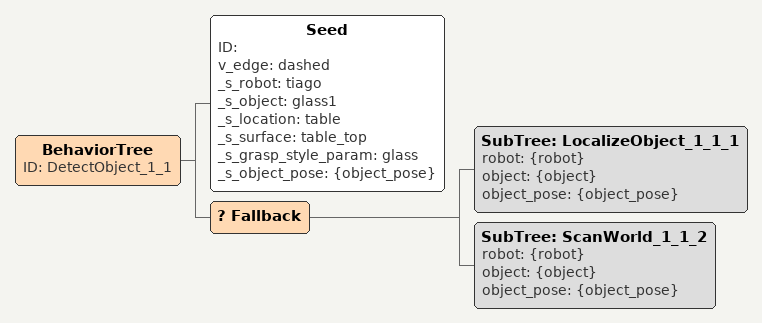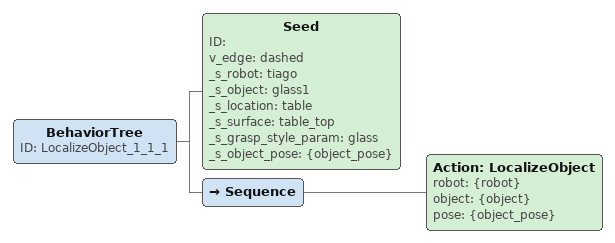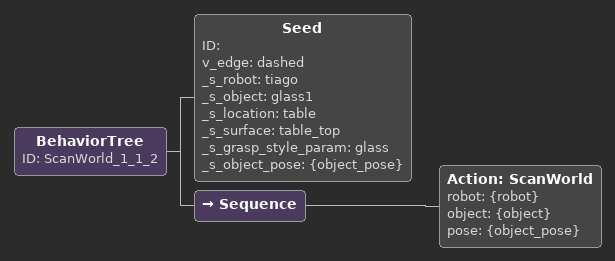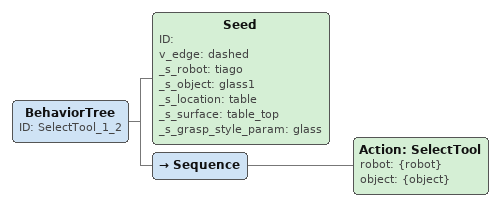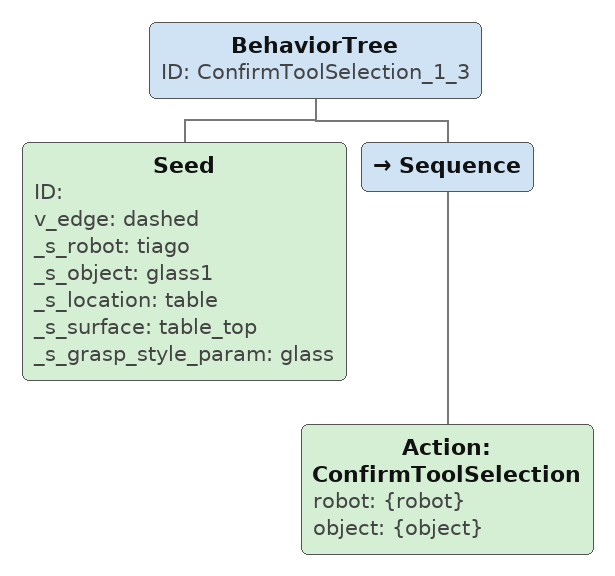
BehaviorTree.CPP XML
<BehaviorTree ID="DetectObject_1_1">
    <Seed ID="" v_edge="dashed" _s_robot="tiago" _s_object="glass1" _s_location="table" _s_surface="table_top" _s_grasp_style_param="glass" _s_object_pose="{object_pose}"/>
    <Fallback>

        <SubTree ID="LocalizeObject_1_1_1" robot="{robot}" object="{object}" object_pose="{object_pose}"/>

        <SubTree ID="ScanWorld_1_1_2" robot="{robot}" object="{object}" object_pose="{object_pose}"/>

    </Fallback>

</BehaviorTree>

<BehaviorTree ID="LocalizeObject_1_1_1">
    <Seed ID="" v_edge="dashed" _s_robot="tiago" _s_object="glass1" _s_location="table" _s_surface="table_top" _s_grasp_style_param="glass" _s_object_pose="{object_pose}"/>
    <Sequence>

        <Action ID="LocalizeObject" robot="{robot}" object="{object}" pose="{object_pose}"/>

    </Sequence>

</BehaviorTree>

<BehaviorTree ID="ScanWorld_1_1_2">
    <Seed ID="" v_edge="dashed" _s_robot="tiago" _s_object="glass1" _s_location="table" _s_surface="table_top" _s_grasp_style_param="glass" _s_object_pose="{object_pose}"/>
    <Sequence>

        <Action ID="ScanWorld" robot="{robot}" object="{object}" pose="{object_pose}"/>

    </Sequence>

</BehaviorTree>

<BehaviorTree ID="SelectTool_1_2">
    <Seed ID="" v_edge="dashed" _s_robot="tiago" _s_object="glass1" _s_location="table" _s_surface="table_top" _s_grasp_style_param="glass"/>
    <Sequence>

        <Action ID="SelectTool" robot="{robot}" object="{object}"/>

    </Sequence>

</BehaviorTree>

<BehaviorTree ID="ConfirmToolSelection_1_3">
    <Seed ID="" v_edge="dashed" _s_robot="tiago" _s_object="glass1" _s_location="table" _s_surface="table_top" _s_grasp_style_param="glass"/>
    <Sequence>

        <Action ID="ConfirmToolSelection" robot="{robot}" object="{object}"/>

    </Sequence>

</BehaviorTree>
